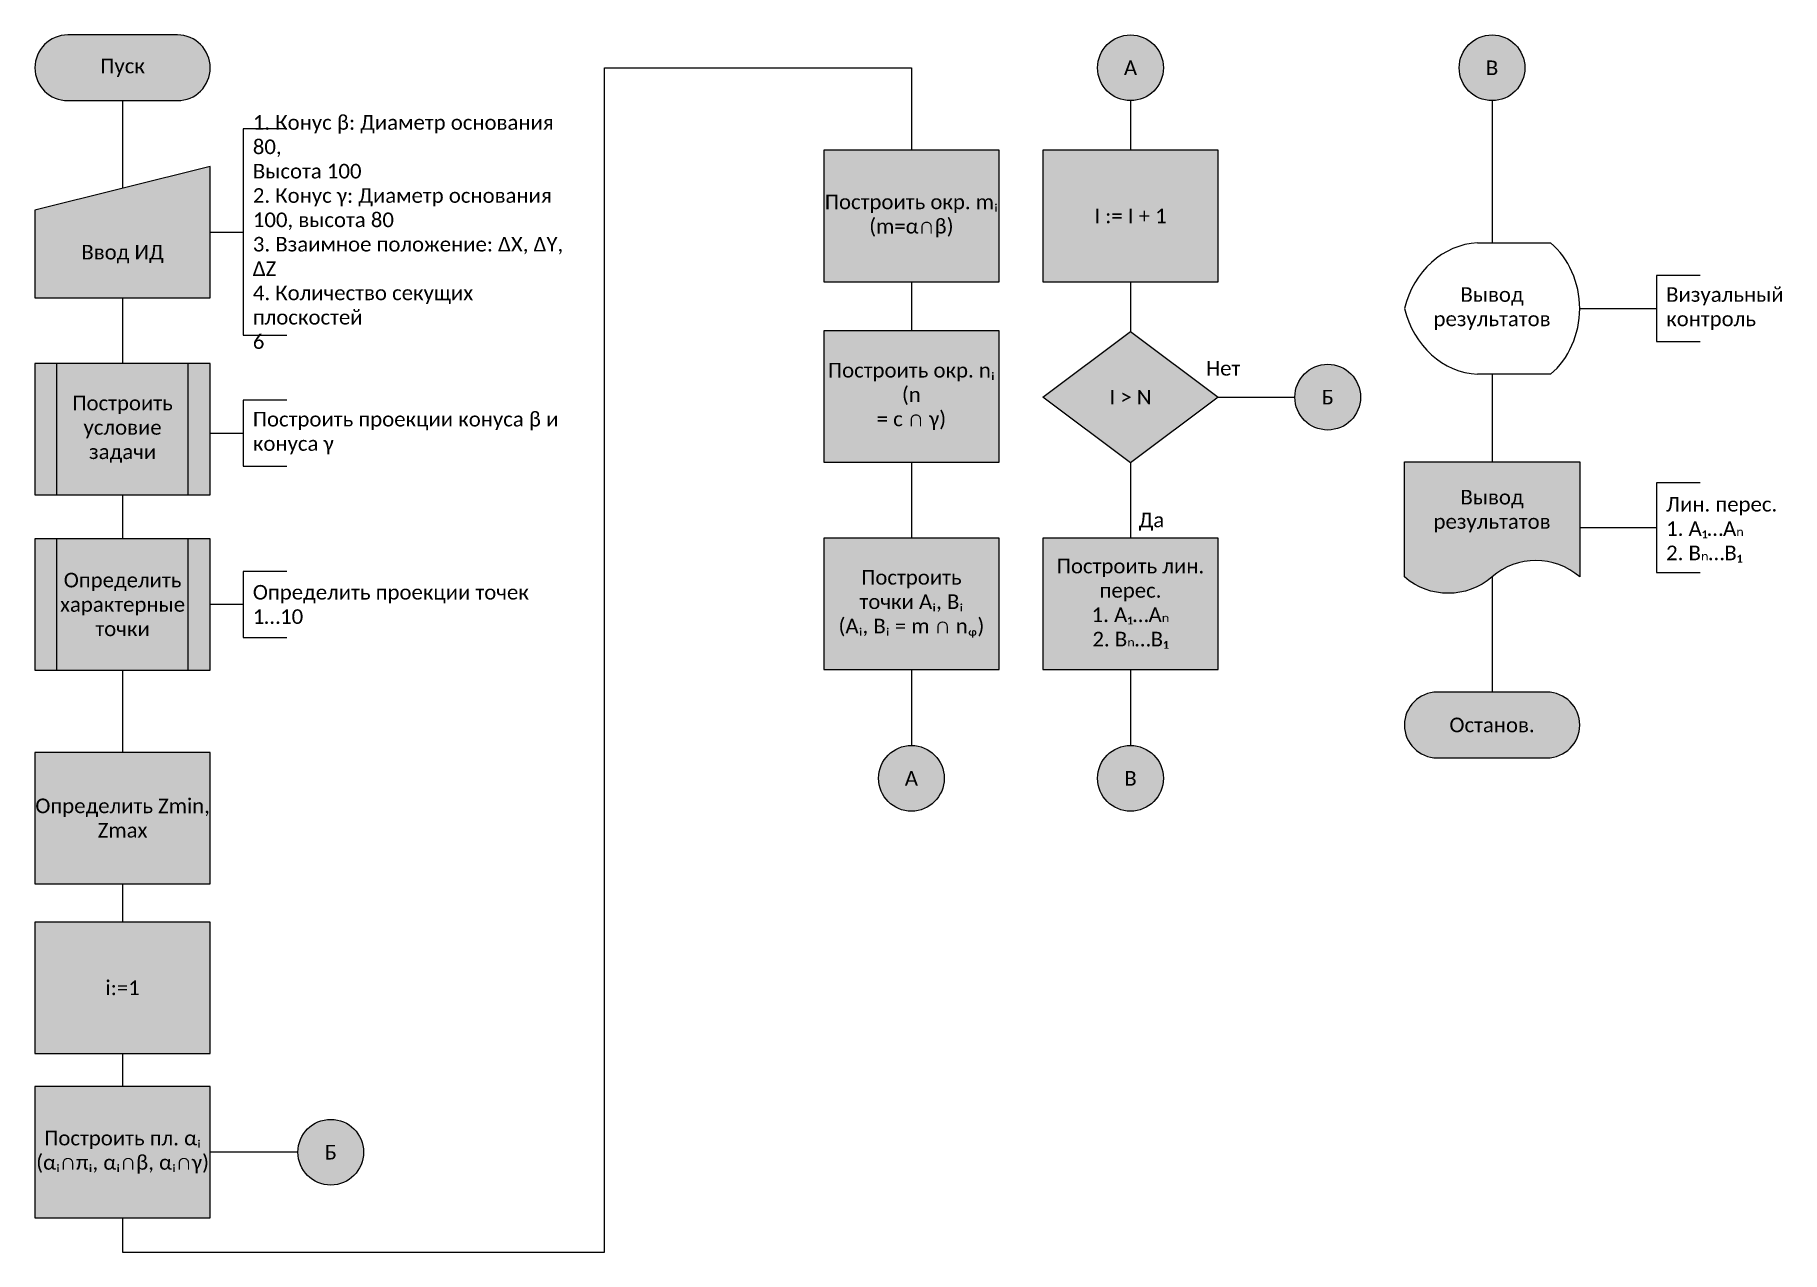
# Model space of a CAD drawing. Extents: x 0.01 to 9.98, y 0.03 to 6.97.
import ezdxf

# ---------------------------------------------------------------- set-up
doc = ezdxf.new("R2010")
doc.units = 0
doc.header["$MEASUREMENT"] = 0
doc.layers.get('0').update_dxf_attribs({"linetype": 'CONTINUOUS'})
doc.layers.add('CONNECTOR', color=7, linetype='CONTINUOUS')
doc.layers.add('FLOWCHART', color=7, linetype='CONTINUOUS')
doc.styles.get("Standard").update_dxf_attribs({"font": 'txt.shx'})

msp = doc.modelspace()

# ---------------------------------------------------------------- hatches: boundary and pattern name
at = {"layer": 'CONNECTOR'}
for points in [[(6.0729, 6.7849, -1), (6.4479, 6.7849, -1)], [(8.1354, 6.7849, -1), (8.5104, 6.7849, -1)], [(7.1979, 4.9057, -1), (7.5729, 4.9057, -1)], [(4.8229, 2.7307, -1), (5.1979, 2.7307, -1)], [(6.0729, 2.7307, -1), (6.4479, 2.7307, -1)], [(1.5104, 0.5974, -1), (1.8854, 0.5974, -1)]]:
    msp.add_hatch(color=7, dxfattribs=at).paths.add_polyline_path(points)
at = {"layer": 'FLOWCHART'}
for points in [[(0.1979, 6.5974), (0.8229, 6.5974, 1), (0.8229, 6.9724), (0.1979, 6.9724, 1)], [(4.5104, 5.5641), (5.5104, 5.5641), (5.5104, 6.3141), (4.5104, 6.3141)], [(5.7604, 5.5641), (6.7604, 5.5641), (6.7604, 6.3141), (5.7604, 6.3141)], [(0.0104, 5.4724), (1.0104, 5.4724), (1.0104, 6.2224), (0.0104, 5.9724)], [(4.5104, 4.5349), (5.5104, 4.5349), (5.5104, 5.2849), (4.5104, 5.2849)], [(5.7604, 4.9057), (6.2604, 5.2807), (6.7604, 4.9057), (6.2604, 4.5307)], [(0.0104, 4.3474), (1.0104, 4.3474), (1.0104, 5.0974), (0.0104, 5.0974)], [(7.8229, 3.8801), (7.8229, 4.5363), (8.8229, 4.5363), (8.8229, 3.8801, 0.375), (8.3229, 3.8801, -0.375)], [(0.0104, 3.3474), (1.0104, 3.3474), (1.0104, 4.0974), (0.0104, 4.0974)], [(4.5104, 3.3516), (5.5104, 3.3516), (5.5104, 4.1016), (4.5104, 4.1016)], [(5.7604, 3.3516), (6.7604, 3.3516), (6.7604, 4.1016), (5.7604, 4.1016)], [(8.0104, 2.8474), (8.6354, 2.8474, 1), (8.6354, 3.2224), (8.0104, 3.2224, 1)], [(0.0104, 2.1286), (1.0104, 2.1286), (1.0104, 2.8786), (0.0104, 2.8786)], [(0.0104, 1.1599), (1.0104, 1.1599), (1.0104, 1.9099), (0.0104, 1.9099)], [(0.0104, 0.2224), (1.0104, 0.2224), (1.0104, 0.9724), (0.0104, 0.9724)]]:
    msp.add_hatch(color=7, dxfattribs=at).paths.add_polyline_path(points)

# ---------------------------------------------------------------- linework, layer by layer
at = {"color": 7, "linetype": 'CONTINUOUS'}
for points in [[(1.4479, 6.4363), (1.1979, 6.4363), (1.1979, 5.2585), (1.4479, 5.2585)], [(9.5104, 5.6002), (9.2604, 5.6002), (9.2604, 5.2224), (9.5104, 5.2224)], [(1.4479, 4.8891), (1.1979, 4.8891), (1.1979, 4.5112), (1.4479, 4.5112)], [(9.5104, 4.4169), (9.2604, 4.4169), (9.2604, 3.9057), (9.5104, 3.9057)], [(1.4479, 3.9113), (1.1979, 3.9113), (1.1979, 3.5335), (1.4479, 3.5335)]]:
    msp.add_lwpolyline(points, dxfattribs=at)
at = {"layer": 'CONNECTOR', "linetype": 'CONTINUOUS'}
for p, q in [((5.0104, 6.7849), (5.0104, 6.3141)), ((0.5104, 6.5974), (0.5104, 6.0974)), ((6.2604, 6.5974), (6.2604, 6.3141)), ((8.3229, 6.5974), (8.3229, 5.7863)), ((1.0104, 5.8474), (1.1979, 5.8474)), ((5.0104, 5.5641), (5.0104, 5.2849)), ((6.2604, 5.5641), (6.2604, 5.2807)), ((0.5104, 5.4724), (0.5104, 5.0974)), ((8.8229, 5.4113), (9.2604, 5.4113)), ((8.3229, 5.0363), (8.3229, 4.5363)), ((6.7604, 4.9057), (7.1979, 4.9057)), ((1.0104, 4.7001), (1.1979, 4.7001)), ((5.0104, 4.5349), (5.0104, 4.1016)), ((6.2604, 4.5307), (6.2604, 4.1016)), ((0.5104, 4.3474), (0.5104, 4.0974)), ((8.8229, 4.1613), (9.2604, 4.1613)), ((8.3229, 3.8801), (8.3229, 3.2224)), ((1.1979, 3.7224), (1.0104, 3.7224)), ((0.5104, 3.3474), (0.5104, 2.8786)), ((5.0104, 3.3516), (5.0104, 2.9182)), ((6.2604, 3.3516), (6.2604, 2.9182)), ((0.5104, 2.1286), (0.5104, 1.9099)), ((0.5104, 1.1599), (0.5104, 0.9724)), ((1.5104, 0.5974), (1.0104, 0.5974))]:
    msp.add_line(p, q, dxfattribs=at)
at = {"layer": 'CONNECTOR', "color": 253, "linetype": 'CONTINUOUS'}
for points in [[(6.0729, 6.7849, -1), (6.4479, 6.7849, -1)], [(8.1354, 6.7849, -1), (8.5104, 6.7849, -1)], [(7.1979, 4.9057, -1), (7.5729, 4.9057, -1)], [(4.8229, 2.7307, -1), (5.1979, 2.7307, -1)], [(6.0729, 2.7307, -1), (6.4479, 2.7307, -1)], [(1.5104, 0.5974, -1), (1.8854, 0.5974, -1)]]:
    msp.add_lwpolyline(points, format="xyb", close=True, dxfattribs=at)
at = {"layer": 'CONNECTOR', "linetype": 'CONTINUOUS'}
for points in [[(3.0104, 0.0276), (3.2604, 0.0276), (3.2604, 6.7849), (5.0104, 6.7849)], [(0.5104, 0.2224), (0.5104, 0.0276), (3.0104, 0.0276)]]:
    msp.add_lwpolyline(points, dxfattribs=at)
at = {"layer": 'FLOWCHART', "linetype": 'CONTINUOUS'}
for p, q in [((8.2396, 5.7863), (8.6563, 5.7863)), ((0.1354, 4.3474), (0.1354, 5.0974)), ((0.8854, 4.3474), (0.8854, 5.0974)), ((8.6563, 5.0363), (8.2396, 5.0363)), ((0.1354, 3.3474), (0.1354, 4.0974)), ((0.8854, 3.3474), (0.8854, 4.0974))]:
    msp.add_line(p, q, dxfattribs=at)
for points in [[(0.1979, 6.5974), (0.8229, 6.5974, 1), (0.8229, 6.9724), (0.1979, 6.9724, 1)], [(7.8229, 3.8801), (7.8229, 4.5363), (8.8229, 4.5363), (8.8229, 3.8801, 0.375), (8.3229, 3.8801, -0.375)], [(8.0104, 2.8474), (8.6354, 2.8474, 1), (8.6354, 3.2224), (8.0104, 3.2224, 1)]]:
    msp.add_lwpolyline(points, format="xyb", close=True, dxfattribs=at)
for points in [[(4.5104, 5.5641), (5.5104, 5.5641), (5.5104, 6.3141), (4.5104, 6.3141)], [(5.7604, 5.5641), (6.7604, 5.5641), (6.7604, 6.3141), (5.7604, 6.3141)], [(0.0104, 5.4724), (1.0104, 5.4724), (1.0104, 6.2224), (0.0104, 5.9724)], [(4.5104, 4.5349), (5.5104, 4.5349), (5.5104, 5.2849), (4.5104, 5.2849)], [(5.7604, 4.9057), (6.2604, 5.2807), (6.7604, 4.9057), (6.2604, 4.5307)], [(0.0104, 4.3474), (1.0104, 4.3474), (1.0104, 5.0974), (0.0104, 5.0974)], [(0.0104, 3.3474), (1.0104, 3.3474), (1.0104, 4.0974), (0.0104, 4.0974)], [(4.5104, 3.3516), (5.5104, 3.3516), (5.5104, 4.1016), (4.5104, 4.1016)], [(5.7604, 3.3516), (6.7604, 3.3516), (6.7604, 4.1016), (5.7604, 4.1016)], [(0.0104, 2.1286), (1.0104, 2.1286), (1.0104, 2.8786), (0.0104, 2.8786)], [(0.0104, 1.1599), (1.0104, 1.1599), (1.0104, 1.9099), (0.0104, 1.9099)], [(0.0104, 0.2224), (1.0104, 0.2224), (1.0104, 0.9724), (0.0104, 0.9724)]]:
    msp.add_lwpolyline(points, close=True, dxfattribs=at)
for centre, major_axis, start_param, end_param in [((8.262, 5.2743), (0, -0.5126), 3.190849, 4.441819), ((8.4063, 5.4113), (0, -0.4687), 0.643501, 2.498092), ((8.262, 5.5483), (0, -0.5126), 4.982959, 6.233929)]:
    msp.add_ellipse(centre, major_axis=major_axis, ratio=0.888889, start_param=start_param, end_param=end_param, dxfattribs=at)

# ---------------------------------------------------------------- texts
at = {"char_height": 0.083333}
for s, insert, width, attachment_point in [('\\C7;\\fCalibri|b0|i0|;\\H0.083333015441895;1. Конус β: Диаметр основания 80, \\PВысота 100 \\P2. Конус γ: Диаметр основания \\P100, высота 80 \\P3. Взаимное положение: ΔX, ΔY, \\PΔZ\\P4. Количество секущих плоскостей \\P6', (1.2535, 5.8474), 1.75, 4), ('\\C7;\\fCalibri|b0|i0|;\\H0.083333015441895;Визуальный\\Pконтроль', (9.316, 5.4113), 1.75, 4), ('\\C7;\\fCalibri|b0|i0|;\\H0.083333015441895;Нет', (6.7888, 5.0699), 1.388889, 5), ('\\C7;\\fCalibri|b0|i0|;\\H0.083333015441895;Построить проекции конуса β и \\Pконуса γ', (1.2535, 4.7001), 1.75, 4), ('\\C7;\\fCalibri|b0|i0|;\\H0.083333015441895;Лин. перес. \\P1. A₁…Aₙ\\P2. Bₙ…B₁', (9.316, 3.9613), 1.75, 7), ('\\C7;\\fCalibri|b0|i0|;\\H0.083333015441895;Да', (6.3797, 4.1949), 1.388889, 5), ('\\C7;\\fCalibri|b0|i0|;\\H0.083333015441895;Определить проекции точек \\P1…10', (1.2535, 3.7224), 1.75, 4)]:
    msp.add_mtext(s, dxfattribs=dict(at, insert=insert, width=width, attachment_point=attachment_point))
at = {"layer": 'CONNECTOR', "char_height": 0.083333, "width": 0.375, "attachment_point": 5}
for s, insert in [('\\C7;\\fCalibri|b0|i0|;\\H0.083333015441895;А', (6.2604, 6.7849)), ('\\C7;\\fCalibri|b0|i0|;\\H0.083333015441895;В', (8.3229, 6.7849)), ('\\C7;\\fCalibri|b0|i0|;\\H0.083333015441895;Б', (7.3854, 4.9057)), ('\\C7;\\fCalibri|b0|i0|;\\H0.083333015441895;А', (5.0104, 2.7307)), ('\\C7;\\fCalibri|b0|i0|;\\H0.083333015441895;В', (6.2604, 2.7307)), ('\\C7;\\fCalibri|b0|i0|;\\H0.083333015441895;Б', (1.6979, 0.5974))]:
    msp.add_mtext(s, dxfattribs=dict(at, insert=insert))
at = {"layer": 'FLOWCHART', "char_height": 0.083333, "attachment_point": 5}
for s, insert, width in [('\\C7;\\fCalibri|b0|i0|;\\H0.083333015441895;Пуск', (0.5104, 6.7849), 1), ('\\C7;\\fCalibri|b0|i0|;\\H0.083333015441895;Построить окр. mᵢ \\P(m=α∩β)', (5.0104, 5.9391), 1), ('\\C7;\\fCalibri|b0|i0|;\\H0.083333015441895;I := I + 1', (6.2604, 5.9391), 1), ('\\C7;\\fCalibri|b0|i0|;\\H0.083333015441895;Ввод ИД', (0.5104, 5.7224), 1), ('\\C7;\\fCalibri|b0|i0|;\\H0.083333015441895;Вывод \\Pрезультатов', (8.3229, 5.4113), 0.833333), ('\\C7;\\fCalibri|b0|i0|;\\H0.083333015441895;Построить окр. nᵢ (n \\P= c ∩ γ)', (5.0104, 4.9099), 1), ('\\C7;\\fCalibri|b0|i0|;\\H0.083333015441895;Построить \\Pусловие \\Pзадачи', (0.5104, 4.7224), 0.75), ('\\C7;\\fCalibri|b0|i0|;\\H0.083333015441895;I > N', (6.2604, 4.9057), 0.833333), ('\\C7;\\fCalibri|b0|i0|;\\H0.083333015441895;Вывод \\Pрезультатов', (8.3229, 4.2551), 1), ('\\C7;\\fCalibri|b0|i0|;\\H0.083333015441895;Определить \\Pхарактерные \\Pточки', (0.5104, 3.7224), 0.75), ('\\C7;\\fCalibri|b0|i0|;\\H0.083333015441895;Построить\\Pточки Aᵢ, Bᵢ\\P(Aᵢ, Bᵢ = m ∩ nᵩ)', (5.0104, 3.7266), 1), ('\\C7;\\fCalibri|b0|i0|;\\H0.083333015441895;Построить лин.\\Pперес. \\P1. A₁…Aₙ\\P2. Bₙ…B₁', (6.2604, 3.7266), 1), ('\\C7;\\fCalibri|b0|i0|;\\H0.083333015441895;Останов.', (8.3229, 3.0349), 1), ('\\C7;\\fCalibri|b0|i0|;\\H0.083333015441895;Определить Zmin, \\PZmax', (0.5104, 2.5036), 1), ('\\C7;\\fCalibri|b0|i0|;\\H0.083333015441895;i:=1', (0.5104, 1.5349), 1), ('\\C7;\\fCalibri|b0|i0|;\\H0.083333015441895;Построить пл. αᵢ  \\P(αᵢ∩πᵢ, αᵢ∩β, αᵢ∩γ)', (0.5104, 0.5974), 1)]:
    msp.add_mtext(s, dxfattribs=dict(at, insert=insert, width=width))

doc.saveas('drawing.dxf')
